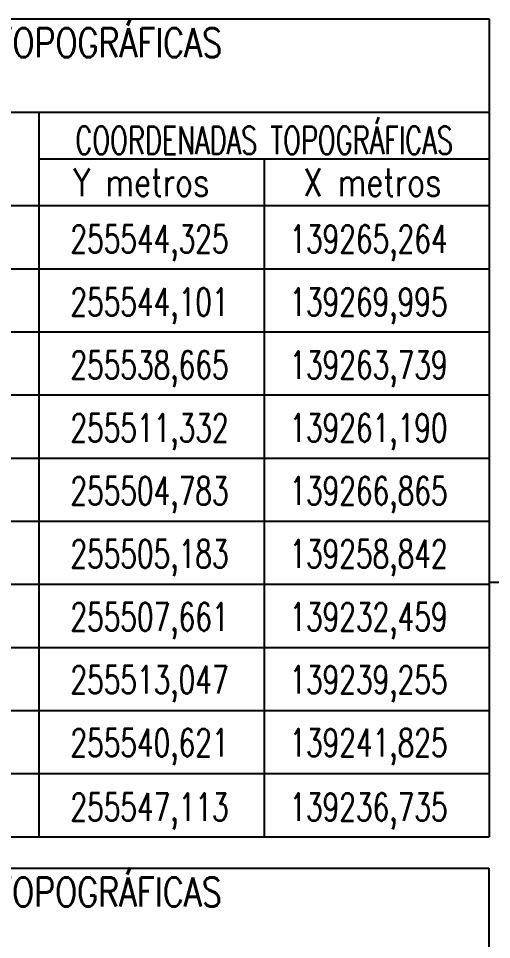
# Model space of a CAD drawing. Header units: millimetres. Extents: x 138869 to 139962, y 254956 to 255969.
# Drawn here: x 139000.5 to 139038, y 255571.7 to 255644.7 of the extents above; entities that cross this region are included whole.
import ezdxf
from ezdxf.enums import TextEntityAlignment as Align

# ---------------------------------------------------------------- set-up
doc = ezdxf.new("R2010")
doc.units = ezdxf.units.MM
doc.layers.add('malha coordenadas', color=1, linetype='Continuous')
doc.layers.add('Tabela', color=7, linetype='Continuous')
doc.styles.add('STYLE1', font='simplex.shx', dxfattribs={"width": 0.8, "height": 1.5})
doc.styles.add('STYLE2', font='simplex.shx', dxfattribs={"width": 0.8, "height": 2.5})

msp = doc.modelspace()

# ---------------------------------------------------------------- linework, layer by layer
at = {"layer": 'malha coordenadas'}
msp.add_line((139037.817, 255600), (139073.46, 255600), dxfattribs=at)
at = {"layer": 'Tabela', "color": 3}
for p, q in [((138912.153, 255644.62), (139037.817, 255644.62)), ((139037.817, 255644.62), (139037.817, 255579.836)), ((138912.153, 255637.228), (139037.817, 255637.228)), ((139002.105, 255637.228), (139002.105, 255579.836)), ((139002.105, 255633.532), (139037.817, 255633.532)), ((139019.961, 255633.532), (139019.961, 255579.836)), ((138912.153, 255629.836), (139037.817, 255629.836)), ((138912.153, 255629.836), (139037.817, 255629.836)), ((138912.153, 255579.836), (139037.817, 255579.836)), ((138912.123, 255577.348), (139037.787, 255577.348)), ((139037.787, 255577.348), (139037.787, 255472.564))]:
    msp.add_line(p, q, dxfattribs=at)
at = {"layer": 'Tabela', "color": 1}
for p, q in [((138912.153, 255624.836), (139037.817, 255624.836)), ((138912.153, 255619.836), (139037.817, 255619.836)), ((138912.153, 255614.836), (139037.817, 255614.836)), ((138912.153, 255609.836), (139037.817, 255609.836)), ((138912.153, 255604.836), (139037.817, 255604.836)), ((138912.153, 255599.836), (139037.817, 255599.836)), ((138912.153, 255594.836), (139037.817, 255594.836)), ((138912.153, 255589.836), (139037.817, 255589.836)), ((138912.153, 255584.836), (139037.817, 255584.836))]:
    msp.add_line(p, q, dxfattribs=at)

# ---------------------------------------------------------------- texts
at = {"layer": 'Tabela', "color": 5, "style": 'STYLE2', "width": 0.8}
for p in [(138975.932, 255642.772), (138975.903, 255575.5)]:
    msp.add_text('TABELA DE AZIMUTES, DISTÂNCIAS E COORDENADAS TOPOGRÁFICAS ', height=2.31, dxfattribs=at).set_placement(p, align=Align.MIDDLE)
at = {"layer": 'Tabela', "color": 4, "style": 'STYLE1'}
for s, width, p in [('COORDENADAS TOPOGRÁFICAS', 0.68, (139019.961, 255635.38)), ('Y metros', 0.8, (139010.213, 255631.684)), ('X metros', 0.8, (139028.544, 255631.684))]:
    msp.add_text(s, height=2.2, dxfattribs=dict(at, width=width)).set_placement(p, align=Align.MIDDLE)
at = {"layer": 'Tabela', "style": 'STYLE1', "width": 0.7}
for s, p in [('255544,325', (139004.599, 255626.095)), ('139265,264', (139021.961, 255626.095)), ('255544,101', (139004.599, 255621.106)), ('139269,995', (139021.961, 255621.106)), ('255538,665', (139004.599, 255616.117)), ('139263,739', (139021.961, 255616.117)), ('255511,332', (139004.599, 255611.129)), ('139261,190', (139021.961, 255611.129)), ('255504,783', (139004.599, 255606.14)), ('139266,865', (139021.961, 255606.14)), ('255505,183', (139004.599, 255601.151)), ('139258,842', (139021.961, 255601.151)), ('255507,661', (139004.599, 255596.163)), ('139232,459', (139021.961, 255596.163)), ('255513,047', (139004.599, 255591.174)), ('139239,255', (139021.961, 255591.174)), ('255540,621', (139004.599, 255586.185)), ('139241,825', (139021.961, 255586.185)), ('255547,113', (139004.599, 255581.095)), ('139236,735', (139021.961, 255581.095))]:
    msp.add_text(s, height=2.2, dxfattribs=at).set_placement(p)

doc.saveas('drawing.dxf')
